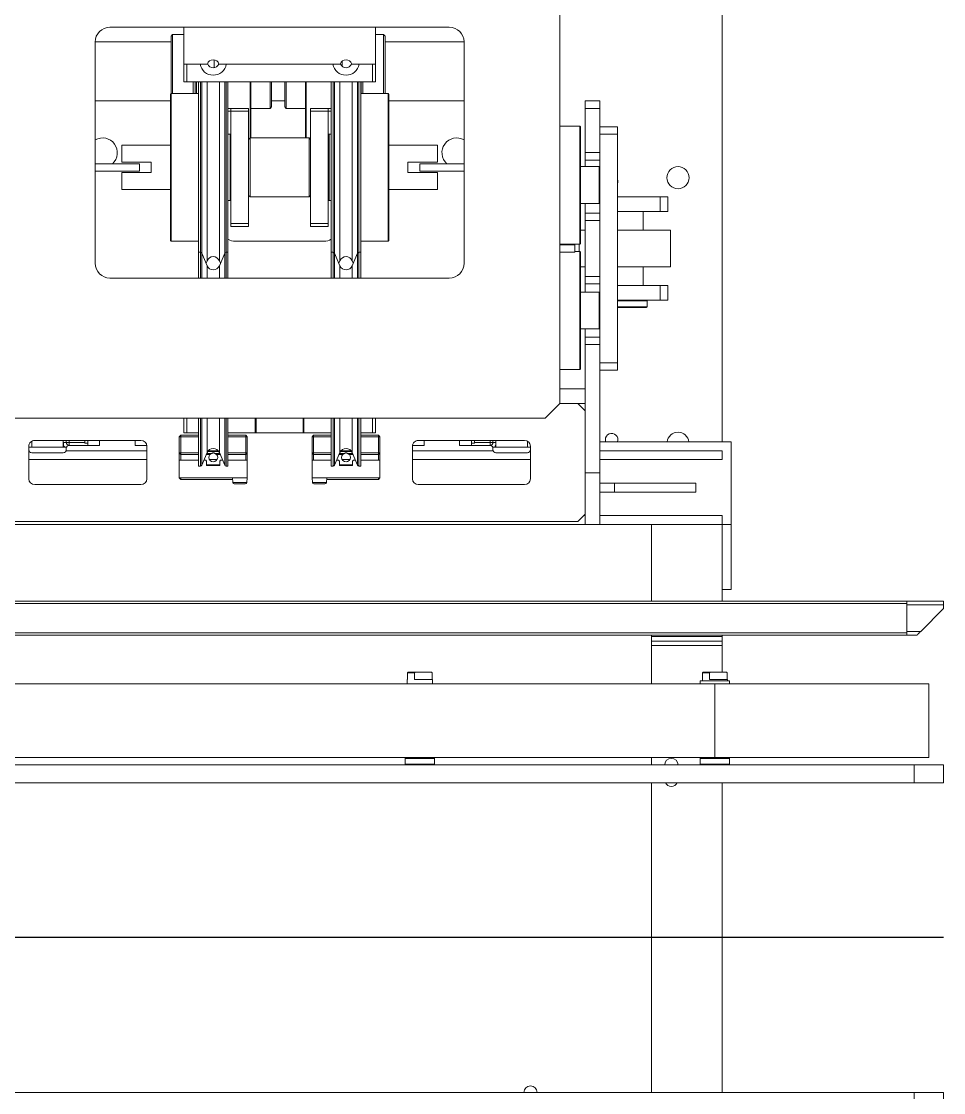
# Model space of a CAD drawing. Header units: millimetres. Extents: x -13874 to 5569, y -3136 to 4764.
# Drawn here: x 4775 to 5400, y 3355 to 4081 of the extents above; entities that cross this region are included whole.
import ezdxf

# ---------------------------------------------------------------- set-up
doc = ezdxf.new("R2010")
doc.units = ezdxf.units.MM

# ---------------------------------------------------------------- blocks, each defined once
blk = doc.blocks.new('tryhytr')
at = {"color": 7, "linetype": 'Continuous', "lineweight": 15}
for p, q in [((102902.68, 66962.51, -498.14), (102902.68, 66974.51, -498.14)), ((102922.68, 66974.51, -498.14), (102922.68, 66962.51, -498.14)), ((102922.68, 66962.51, -498.14), (102902.68, 66962.51, -498.14)), ((102922.68, 66962.51, -498.14), (103782.68, 66962.51, -498.14)), ((103052.68, 66962.51, -498.14), (103052.68, 66752.51, 194.08)), ((103100.68, 66962.51, -498.14), (103100.68, 66752.51, 194.08)), ((102902.68, 66740.51, 194.08), (102902.68, 66752.51, 194.08)), ((102902.68, 66752.51, 194.08), (102922.68, 66752.51, 194.08)), ((102922.68, 66752.51, 194.08), (102922.68, 66740.51, 194.08)), ((102922.68, 66752.51, 194.08), (103782.68, 66752.51, 194.08)), ((102922.68, 66740.51, 194.08), (102902.68, 66740.51, 194.08)), ((102912.68, 66735.51, 194.08), (102912.68, 66685.51, 194.08)), ((103157.68, 66735.51, 194.08), (102912.68, 66735.51, 194.08)), ((102922.68, 66740.51, 194.08), (103782.68, 66740.51, 194.08)), ((103048.18, 66740.51, 194.08), (103047.68, 66740.01, 194.08)), ((103047.68, 66740.01, 194.08), (103047.68, 66736.01, 194.08)), ((103051.75, 66740.01, 194.08), (103047.68, 66740.01, 194.08)), ((103047.68, 66736.01, 194.08), (103048.18, 66735.51, 194.08)), ((103047.68, 66736.01, 194.08), (103067.68, 66736.01, 194.08)), ((103067.68, 66740.01, 194.08), (103051.75, 66740.01, 194.08)), ((103057.68, 66685.51, 194.08), (103057.68, 66735.51, 194.08)), ((103757.68, 66735.51, 194.08), (103057.68, 66735.51, 194.08)), ((103067.68, 66740.01, 194.08), (103067.18, 66740.51, 194.08)), ((103067.18, 66735.51, 194.08), (103067.68, 66736.01, 194.08)), ((103067.68, 66736.01, 194.08), (103067.68, 66740.01, 194.08)), ((103100.68, 66740.51, 194.08), (103100.68, 66735.51, 194.08)), ((103248.18, 66740.51, 194.08), (103247.68, 66740.01, 194.08)), ((103247.68, 66740.01, 194.08), (103247.68, 66736.01, 194.08)), ((103251.75, 66740.01, 194.08), (103247.68, 66740.01, 194.08)), ((103247.68, 66736.01, 194.08), (103248.18, 66735.51, 194.08)), ((103247.68, 66736.01, 194.08), (103267.68, 66736.01, 194.08)), ((103267.68, 66740.01, 194.08), (103251.75, 66740.01, 194.08)), ((103267.68, 66740.01, 194.08), (103267.18, 66740.51, 194.08)), ((103267.18, 66735.51, 194.08), (103267.68, 66736.01, 194.08)), ((103267.68, 66736.01, 194.08), (103267.68, 66740.01, 194.08)), ((103157.68, 66685.51, 194.08), (102912.68, 66685.51, 194.08)), ((103047.68, 66685.51, 194.08), (103047.68, 66683.51, 194.08)), ((103757.68, 66685.51, 194.08), (103057.68, 66685.51, 194.08)), ((103067.68, 66683.51, 194.08), (103067.68, 66685.51, 194.08)), ((103100.68, 66685.51, 194.08), (103100.68, 66659.51, 194.08)), ((103249.18, 66685.41, 194.08), (103249.18, 66682.51, 194.08)), ((103249.18, 66685.41, 194.08), (103266.18, 66685.41, 194.08)), ((103249.58, 66685.51, 194.08), (103249.58, 66685.41, 194.08)), ((103265.78, 66685.41, 194.08), (103265.78, 66685.51, 194.08)), ((103266.18, 66682.51, 194.08), (103266.18, 66685.41, 194.08)), ((103047.68, 66683.51, 194.08), (103057.68, 66683.51, 194.08)), ((103049.18, 66683.51, 194.08), (103049.18, 66682.51, 194.08)), ((103049.18, 66682.51, 194.08), (103061.35, 66682.51, 194.08)), ((103049.27, 66678.01, 194.08), (103049.27, 66682.51, 194.08)), ((103049.27, 66678.01, 194.08), (103049.73, 66677.51, 194.08)), ((103060.89, 66677.51, 194.08), (103049.73, 66677.51, 194.08)), ((103052.68, 66677.51, 194.08), (103052.68, 66659.51, 194.08)), ((103057.68, 66683.51, 194.08), (103067.68, 66683.51, 194.08)), ((103065.63, 66677.51, 194.08), (103060.89, 66677.51, 194.08)), ((103061.35, 66682.51, 194.08), (103061.35, 66678.01, 194.08)), ((103061.35, 66678.01, 194.08), (103066.09, 66678.01, 194.08)), ((103066.09, 66678.01, 194.08), (103065.63, 66677.51, 194.08)), ((103066.09, 66682.51, 194.08), (103066.18, 66682.51, 194.08)), ((103066.09, 66678.01, 194.08), (103066.09, 66682.51, 194.08)), ((103066.18, 66682.51, 194.08), (103066.18, 66683.51, 194.08)), ((103249.18, 66682.51, 194.08), (103261.35, 66682.51, 194.08)), ((103249.27, 66678.01, 194.08), (103249.27, 66682.51, 194.08)), ((103249.27, 66678.01, 194.08), (103249.73, 66677.51, 194.08)), ((103260.89, 66677.51, 194.08), (103249.73, 66677.51, 194.08)), ((103265.63, 66677.51, 194.08), (103260.89, 66677.51, 194.08)), ((103261.35, 66682.51, 194.08), (103261.35, 66678.01, 194.08)), ((103261.35, 66678.01, 194.08), (103266.09, 66678.01, 194.08)), ((103266.09, 66678.01, 194.08), (103265.63, 66677.51, 194.08)), ((103266.09, 66682.51, 194.08), (103266.18, 66682.51, 194.08)), ((103266.09, 66678.01, 194.08), (103266.09, 66682.51, 194.08)), ((103100.68, 66659.51, 194.08), (103052.68, 66659.51, 194.08)), ((103052.68, 66659.51, 194.08), (103052.68, 66656.51, 194.08)), ((103100.68, 66656.51, 194.08), (103052.68, 66656.51, 194.08)), ((103052.68, 66656.51, 194.08), (103052.68, 66653.51, 194.08)), ((103100.68, 66659.51, 194.08), (103100.68, 66656.51, 194.08)), ((103100.68, 66656.51, 194.08), (103100.68, 66653.51, 194.08)), ((102918.18, 66650.01, 194.08), (102902.68, 66634.51, 194.08)), ((102927.68, 66650.01, 194.08), (102918.18, 66650.01, 194.08)), ((102927.68, 66652.51, 194.08), (102920.68, 66652.51, 194.08)), ((103777.68, 66652.51, 194.08), (102927.68, 66652.51, 194.08)), ((102927.68, 66652.51, 194.08), (102927.68, 66651.01, 194.08)), ((103777.68, 66651.01, 194.08), (102927.68, 66651.01, 194.08)), ((102927.68, 66651.01, 194.08), (102927.68, 66631.01, 194.08)), ((103100.68, 66653.51, 194.08), (103052.68, 66653.51, 194.08)), ((103052.68, 66653.51, 194.08), (103052.68, 66652.51, 194.08)), ((103100.68, 66653.51, 194.08), (103100.68, 66652.51, 194.08)), ((102902.68, 66634.51, 194.08), (102902.68, 66632.01, 194.08)), ((102902.68, 66632.01, 194.08), (102902.68, 66629.51, 194.08)), ((102927.68, 66632.01, 194.08), (102902.68, 66632.01, 194.08)), ((102927.68, 66629.51, 194.08), (102902.68, 66629.51, 194.08)), ((103777.68, 66631.01, 194.08), (102927.68, 66631.01, 194.08)), ((102927.68, 66631.01, 194.08), (102927.68, 66629.51, 194.08)), ((103777.68, 66629.51, 194.08), (102927.68, 66629.51, 194.08)), ((103052.68, 66629.51, 194.08), (103052.68, 66621.51, 194.08)), ((103100.68, 66629.51, 194.08), (103100.68, 66577.51, 194.08)), ((103046.68, 66621.51, 194.08), (103052.68, 66621.51, 194.08)), ((103046.68, 66577.51, 194.08), (103046.68, 66621.51, 194.08)), ((103052.68, 66577.51, 194.08), (103052.68, 66621.51, 194.08)), ((103046.68, 66577.51, 194.08), (103052.68, 66577.51, 194.08)), ((103046.68, 66521.51, 194.08), (103046.68, 66577.51, 194.08)), ((103052.68, 66571.51, 194.08), (103052.68, 66577.51, 194.08)), ((103052.68, 66577.51, 194.08), (103135.68, 66577.51, 194.08)), ((103135.68, 66577.51, 194.08), (103145.68, 66577.51, 194.08)), ((103135.68, 66542.51, 194.08), (103135.68, 66577.51, 194.08)), ((103145.68, 66577.51, 194.08), (103559.68, 66577.51, 194.08)), ((103145.68, 66577.51, 194.08), (103145.68, 66542.51, 194.08)), ((103150.68, 66575.51, 194.08), (103145.68, 66570.51, 194.08)), ((103554.68, 66575.51, 194.08), (103150.68, 66575.51, 194.08)), ((103070.68, 66555.51, 194.08), (103070.68, 66549.51, 194.08)), ((103070.68, 66555.51, 194.08), (103125.68, 66555.51, 194.08)), ((103125.68, 66555.51, 194.08), (103125.68, 66549.51, 194.08)), ((103125.68, 66555.51, 194.08), (103135.68, 66555.51, 194.08)), ((103070.68, 66549.51, 194.08), (103125.68, 66549.51, 194.08)), ((103125.68, 66549.51, 194.08), (103135.68, 66549.51, 194.08)), ((103258.68, 66550.51, 194.08), (103186.68, 66550.51, 194.08)), ((103284.68, 66546.01, 194.08), (103285.68, 66547.01, 194.08)), ((103285.68, 66546.01, 194.08), (103285.68, 66547.01, 194.08)), ((103285.68, 66547.01, 194.08), (103320.77, 66547.01, 194.08)), ((103320.94, 66549, 194.08), (103320.68, 66546.01, 194.08)), ((103321.94, 66549.91, 194.08), (103329.43, 66549.91, 194.08)), ((103330.68, 66546.01, 194.08), (103330.42, 66549, 194.08)), ((103374.94, 66549, 194.08), (103374.68, 66546.01, 194.08)), ((103375.94, 66549.91, 194.08), (103383.43, 66549.91, 194.08)), ((103384.68, 66546.01, 194.08), (103384.42, 66549, 194.08)), ((103384.6, 66547.01, 194.08), (103419.68, 66547.01, 194.08)), ((103419.68, 66547.01, 194.08), (103420.68, 66546.01, 194.08)), ((103419.68, 66547.01, 194.08), (103419.68, 66546.01, 194.08)), ((103518.68, 66550.51, 194.08), (103446.68, 66550.51, 194.08)), ((103145.68, 66542.51, 194.08), (103135.68, 66542.51, 194.08)), ((103135.68, 66542.51, 194.08), (103135.68, 66455.51, 194.08)), ((103145.68, 66455.51, 194.08), (103145.68, 66542.51, 194.08)), ((103182.68, 66546.51, 194.08), (103182.68, 66524.51, 194.08)), ((103262.68, 66524.51, 194.08), (103262.68, 66546.51, 194.08)), ((103284.68, 66546.01, 194.08), (103284.68, 66534.01, 194.08)), ((103284.68, 66546.01, 194.08), (103330.68, 66546.01, 194.08)), ((103330.68, 66546.01, 194.08), (103330.68, 66534.01, 194.08)), ((103374.68, 66546.01, 194.08), (103420.68, 66546.01, 194.08)), ((103374.68, 66546.01, 194.08), (103374.68, 66534.01, 194.08)), ((103420.68, 66546.01, 194.08), (103420.68, 66534.01, 194.08)), ((103442.68, 66546.51, 194.08), (103442.68, 66524.51, 194.08)), ((103522.68, 66524.51, 194.08), (103522.68, 66546.51, 194.08)), ((103052.68, 66527.51, 194.08), (103052.68, 66533.51, 194.08)), ((103284.68, 66534.01, 194.08), (103297.68, 66534.01, 194.08)), ((103284.68, 66529.01, 194.08), (103284.68, 66534.01, 194.08)), ((103285.68, 66534.01, 194.08), (103285.68, 66530.01, 194.08)), ((103298.95, 66538.01, 194.08), (103297.68, 66538.01, 194.08)), ((103297.68, 66505.51, 194.08), (103297.68, 66538.01, 194.08)), ((103303.54, 66528.75, 194.08), (103299.87, 66537.4, 194.08)), ((103301.31, 66534.01, 194.08), (103302.68, 66534.01, 194.08)), ((103302.68, 66534.01, 194.08), (103303.18, 66534.51, 194.08)), ((103303.18, 66537.51, 194.08), (103312.18, 66537.51, 194.08)), ((103303.18, 66537.51, 194.08), (103303.18, 66534.51, 194.08)), ((103312.18, 66537.01, 194.08), (103303.18, 66537.01, 194.08)), ((103315.5, 66537.4, 194.08), (103311.82, 66528.75, 194.08)), ((103312.18, 66537.51, 194.08), (103312.18, 66534.51, 194.08)), ((103312.18, 66534.51, 194.08), (103312.68, 66534.01, 194.08)), ((103312.68, 66534.01, 194.08), (103314.06, 66534.01, 194.08)), ((103317.68, 66538.01, 194.08), (103316.42, 66538.01, 194.08)), ((103317.68, 66505.51, 194.08), (103317.68, 66538.01, 194.08)), ((103317.68, 66534.01, 194.08), (103330.68, 66534.01, 194.08)), ((103329.68, 66530.01, 194.08), (103329.68, 66534.01, 194.08)), ((103330.68, 66534.01, 194.08), (103330.68, 66529.01, 194.08)), ((103374.68, 66534.01, 194.08), (103387.68, 66534.01, 194.08)), ((103374.68, 66529.01, 194.08), (103374.68, 66534.01, 194.08)), ((103375.68, 66534.01, 194.08), (103375.68, 66530.01, 194.08)), ((103388.95, 66538.01, 194.08), (103387.68, 66538.01, 194.08)), ((103387.68, 66538.01, 194.08), (103387.68, 66505.51, 194.08)), ((103393.54, 66528.75, 194.08), (103389.87, 66537.4, 194.08)), ((103391.31, 66534.01, 194.08), (103392.68, 66534.01, 194.08)), ((103392.68, 66534.01, 194.08), (103393.18, 66534.51, 194.08)), ((103393.18, 66537.51, 194.08), (103402.18, 66537.51, 194.08)), ((103393.18, 66537.51, 194.08), (103393.18, 66534.51, 194.08)), ((103402.18, 66537.01, 194.08), (103393.18, 66537.01, 194.08)), ((103405.5, 66537.4, 194.08), (103401.82, 66528.75, 194.08)), ((103402.18, 66537.51, 194.08), (103402.18, 66534.51, 194.08)), ((103402.18, 66534.51, 194.08), (103402.68, 66534.01, 194.08)), ((103402.68, 66534.01, 194.08), (103404.06, 66534.01, 194.08)), ((103407.68, 66538.01, 194.08), (103406.42, 66538.01, 194.08)), ((103407.68, 66538.01, 194.08), (103407.68, 66505.51, 194.08)), ((103407.68, 66534.01, 194.08), (103420.68, 66534.01, 194.08)), ((103419.68, 66530.01, 194.08), (103419.68, 66534.01, 194.08)), ((103420.68, 66534.01, 194.08), (103420.68, 66529.01, 194.08)), ((103135.68, 66527.51, 194.08), (103052.68, 66527.51, 194.08)), ((103182.68, 66525.01, 194.08), (103184.68, 66525.01, 194.08)), ((103184.68, 66528.91, 194.08), (103206.08, 66528.91, 194.08)), ((103184.68, 66525.01, 194.08), (103206.08, 66525.01, 194.08)), ((103206.08, 66521.91, 194.08), (103206.08, 66525.01, 194.08)), ((103206.08, 66525.01, 194.08), (103206.82, 66525.01, 194.08)), ((103207.99, 66527.51, 194.08), (103262.68, 66527.51, 194.08)), ((103208.08, 66525.94, 194.08), (103208.08, 66526.91, 194.08)), ((103284.68, 66529.01, 194.08), (103285.68, 66530.01, 194.08)), ((103285.68, 66529.01, 194.08), (103284.68, 66529.01, 194.08)), ((103284.68, 66518.01, 194.08), (103284.68, 66529.01, 194.08)), ((103285.68, 66529.01, 194.08), (103285.68, 66530.01, 194.08)), ((103285.68, 66530.01, 194.08), (103297.68, 66530.01, 194.08)), ((103285.68, 66529.01, 194.08), (103285.68, 66518.01, 194.08)), ((103297.68, 66529.01, 194.08), (103285.68, 66529.01, 194.08)), ((103303.01, 66530.01, 194.08), (103305.46, 66530.01, 194.08)), ((103306.51, 66529.51, 194.08), (103303.22, 66529.51, 194.08)), ((103303.94, 66528.01, 194.08), (103311.42, 66528.01, 194.08)), ((103311.04, 66527.51, 194.08), (103304.33, 66527.51, 194.08)), ((103305.46, 66530.01, 194.08), (103306.51, 66529.51, 194.08)), ((103308.85, 66529.51, 194.08), (103309.9, 66530.01, 194.08)), ((103312.15, 66529.51, 194.08), (103308.85, 66529.51, 194.08)), ((103309.9, 66530.01, 194.08), (103312.36, 66530.01, 194.08)), ((103317.68, 66530.01, 194.08), (103329.68, 66530.01, 194.08)), ((103329.68, 66529.01, 194.08), (103317.68, 66529.01, 194.08)), ((103329.68, 66530.01, 194.08), (103329.68, 66529.01, 194.08)), ((103329.68, 66530.01, 194.08), (103330.68, 66529.01, 194.08)), ((103329.68, 66518.01, 194.08), (103329.68, 66529.01, 194.08)), ((103329.68, 66529.01, 194.08), (103330.68, 66529.01, 194.08)), ((103330.68, 66529.01, 194.08), (103330.68, 66518.01, 194.08)), ((103374.68, 66529.01, 194.08), (103375.68, 66530.01, 194.08)), ((103374.68, 66518.01, 194.08), (103374.68, 66529.01, 194.08)), ((103375.68, 66529.01, 194.08), (103374.68, 66529.01, 194.08)), ((103375.68, 66529.01, 194.08), (103375.68, 66530.01, 194.08)), ((103375.68, 66530.01, 194.08), (103387.68, 66530.01, 194.08)), ((103387.68, 66529.01, 194.08), (103375.68, 66529.01, 194.08)), ((103375.68, 66529.01, 194.08), (103375.68, 66518.01, 194.08)), ((103393.01, 66530.01, 194.08), (103395.46, 66530.01, 194.08)), ((103396.51, 66529.51, 194.08), (103393.22, 66529.51, 194.08)), ((103393.94, 66528.01, 194.08), (103401.42, 66528.01, 194.08)), ((103401.04, 66527.51, 194.08), (103394.33, 66527.51, 194.08)), ((103395.46, 66530.01, 194.08), (103396.51, 66529.51, 194.08)), ((103398.85, 66529.51, 194.08), (103399.9, 66530.01, 194.08)), ((103402.15, 66529.51, 194.08), (103398.85, 66529.51, 194.08)), ((103399.9, 66530.01, 194.08), (103402.36, 66530.01, 194.08)), ((103407.68, 66530.01, 194.08), (103419.68, 66530.01, 194.08)), ((103419.68, 66529.01, 194.08), (103407.68, 66529.01, 194.08)), ((103419.68, 66530.01, 194.08), (103420.68, 66529.01, 194.08)), ((103419.68, 66530.01, 194.08), (103419.68, 66529.01, 194.08)), ((103419.68, 66518.01, 194.08), (103419.68, 66529.01, 194.08)), ((103419.68, 66529.01, 194.08), (103420.68, 66529.01, 194.08)), ((103420.68, 66529.01, 194.08), (103420.68, 66518.01, 194.08)), ((103442.68, 66527.51, 194.08), (103497.37, 66527.51, 194.08)), ((103497.28, 66526.91, 194.08), (103497.28, 66525.94, 194.08)), ((103498.55, 66525.01, 194.08), (103499.28, 66525.01, 194.08)), ((103520.68, 66528.91, 194.08), (103499.28, 66528.91, 194.08)), ((103499.28, 66525.01, 194.08), (103499.28, 66521.91, 194.08)), ((103520.68, 66525.01, 194.08), (103499.28, 66525.01, 194.08)), ((103520.68, 66525.01, 194.08), (103522.68, 66525.01, 194.08)), ((103135.68, 66521.51, 194.08), (103046.68, 66521.51, 194.08)), ((103052.68, 66521.51, 194.08), (103052.68, 66142.51, 194.08)), ((103186.68, 66520.51, 194.08), (103258.68, 66520.51, 194.08)), ((103208.08, 66521.91, 194.08), (103206.08, 66521.91, 194.08)), ((103208.08, 66520.51, 194.08), (103208.08, 66521.91, 194.08)), ((103210.08, 66521.91, 194.08), (103208.08, 66521.91, 194.08)), ((103210.08, 66521.91, 194.08), (103210.08, 66523.91, 194.08)), ((103210.08, 66523.91, 194.08), (103222.68, 66523.91, 194.08)), ((103220.68, 66521.91, 194.08), (103210.08, 66521.91, 194.08)), ((103220.68, 66522.51, 194.08), (103222.68, 66522.51, 194.08)), ((103220.68, 66520.51, 194.08), (103220.68, 66522.51, 194.08)), ((103230.68, 66524.01, 194.08), (103222.68, 66524.01, 194.08)), ((103222.68, 66524.01, 194.08), (103222.68, 66520.51, 194.08)), ((103230.68, 66524.01, 194.08), (103230.68, 66520.51, 194.08)), ((103262.65, 66524.01, 194.08), (103254.68, 66524.01, 194.08)), ((103254.68, 66520.51, 194.08), (103254.68, 66524.01, 194.08)), ((103285.68, 66517.01, 194.08), (103284.68, 66518.01, 194.08)), ((103285.68, 66518.01, 194.08), (103284.68, 66518.01, 194.08)), ((103285.68, 66518.01, 194.08), (103297.68, 66518.01, 194.08)), ((103285.68, 66517.01, 194.08), (103285.68, 66518.01, 194.08)), ((103317.68, 66518.01, 194.08), (103329.68, 66518.01, 194.08)), ((103330.68, 66518.01, 194.08), (103329.68, 66518.01, 194.08)), ((103329.68, 66518.01, 194.08), (103329.68, 66517.01, 194.08)), ((103330.68, 66518.01, 194.08), (103329.68, 66517.01, 194.08)), ((103375.68, 66517.01, 194.08), (103374.68, 66518.01, 194.08)), ((103375.68, 66518.01, 194.08), (103374.68, 66518.01, 194.08)), ((103375.68, 66517.01, 194.08), (103375.68, 66518.01, 194.08)), ((103375.68, 66518.01, 194.08), (103387.68, 66518.01, 194.08)), ((103407.68, 66518.01, 194.08), (103419.68, 66518.01, 194.08)), ((103419.68, 66518.01, 194.08), (103419.68, 66517.01, 194.08)), ((103420.68, 66518.01, 194.08), (103419.68, 66517.01, 194.08)), ((103420.68, 66518.01, 194.08), (103419.68, 66518.01, 194.08)), ((103450.68, 66524.01, 194.08), (103442.71, 66524.01, 194.08)), ((103446.68, 66520.51, 194.08), (103518.68, 66520.51, 194.08)), ((103450.68, 66524.01, 194.08), (103450.68, 66520.51, 194.08)), ((103482.68, 66524.01, 194.08), (103474.68, 66524.01, 194.08)), ((103474.68, 66520.51, 194.08), (103474.68, 66524.01, 194.08)), ((103482.68, 66520.51, 194.08), (103482.68, 66524.01, 194.08)), ((103482.68, 66523.91, 194.08), (103495.28, 66523.91, 194.08)), ((103482.68, 66522.51, 194.08), (103484.68, 66522.51, 194.08)), ((103484.68, 66522.51, 194.08), (103484.68, 66520.51, 194.08)), ((103495.28, 66521.91, 194.08), (103484.68, 66521.91, 194.08)), ((103495.28, 66523.91, 194.08), (103495.28, 66521.91, 194.08)), ((103495.28, 66521.91, 194.08), (103497.28, 66521.91, 194.08)), ((103497.28, 66521.91, 194.08), (103497.28, 66520.51, 194.08)), ((103497.28, 66521.91, 194.08), (103499.28, 66521.91, 194.08)), ((103297.68, 66517.01, 194.08), (103285.68, 66517.01, 194.08)), ((103287.68, 66505.51, 194.08), (103287.68, 66515.51, 194.08)), ((103287.68, 66515.51, 194.08), (103289.68, 66515.51, 194.08)), ((103289.68, 66515.51, 194.08), (103289.68, 66505.51, 194.08)), ((103289.68, 66515.51, 194.08), (103297.68, 66515.51, 194.08)), ((103329.68, 66517.01, 194.08), (103317.68, 66517.01, 194.08)), ((103336.18, 66515.51, 194.08), (103317.68, 66515.51, 194.08)), ((103317.68, 66515.51, 194.08), (103369.18, 66515.51, 194.08)), ((103336.68, 66515.01, 194.08), (103336.18, 66515.51, 194.08)), ((103336.18, 66505.51, 194.08), (103336.18, 66515.51, 194.08)), ((103336.68, 66515.01, 194.08), (103336.68, 66505.51, 194.08)), ((103369.18, 66515.51, 194.08), (103368.68, 66515.01, 194.08)), ((103368.68, 66505.51, 194.08), (103368.68, 66515.01, 194.08)), ((103387.68, 66515.51, 194.08), (103369.18, 66515.51, 194.08)), ((103369.18, 66515.51, 194.08), (103369.18, 66505.51, 194.08)), ((103387.68, 66517.01, 194.08), (103375.68, 66517.01, 194.08)), ((103419.68, 66517.01, 194.08), (103407.68, 66517.01, 194.08)), ((103407.68, 66515.51, 194.08), (103415.68, 66515.51, 194.08)), ((103415.68, 66505.51, 194.08), (103415.68, 66515.51, 194.08)), ((103415.68, 66515.51, 194.08), (103417.68, 66515.51, 194.08)), ((103417.68, 66515.51, 194.08), (103417.68, 66505.51, 194.08)), ((103172.68, 66505.51, 194.08), (103162.68, 66495.51, 194.08)), ((103532.68, 66505.51, 194.08), (103172.68, 66505.51, 194.08)), ((103145.68, 66500.51, 194.08), (103150.68, 66495.51, 194.08)), ((103145.68, 66495.51, 194.08), (103162.68, 66495.51, 194.08)), ((103145.68, 66485.51, 194.08), (103145.68, 66495.51, 194.08)), ((103162.68, 66495.51, 194.08), (103162.68, 66195.51, 194.08)), ((103145.68, 66485.51, 194.08), (103162.68, 66485.51, 194.08)), ((103123.68, 66473.01, 194.08), (103135.68, 66473.01, 194.08)), ((103123.68, 66468.01, 194.08), (103123.68, 66473.01, 194.08)), ((103135.68, 66468.01, 194.08), (103123.68, 66468.01, 194.08)), ((103123.68, 66468.01, 194.08), (103123.68, 66313.01, 194.08)), ((103135.68, 66468.01, 194.08), (103135.68, 66313.01, 194.08)), ((103149.18, 66472.51, 194.08), (103148.68, 66472.01, 194.08)), ((103148.68, 66393.01, 194.08), (103148.68, 66472.01, 194.08)), ((103162.68, 66472.51, 194.08), (103149.18, 66472.51, 194.08)), ((103149.18, 66472.51, 194.08), (103149.18, 66392.51, 194.08)), ((103135.68, 66455.51, 194.08), (103145.68, 66455.51, 194.08)), ((103145.68, 66455.51, 194.08), (103145.68, 66450.51, 194.08)), ((103145.68, 66450.51, 194.08), (103135.68, 66450.51, 194.08)), ((103136.18, 66445.01, 194.08), (103135.68, 66444.51, 194.08)), ((103148.68, 66445.01, 194.08), (103136.18, 66445.01, 194.08)), ((103136.18, 66445.01, 194.08), (103136.18, 66420.01, 194.08)), ((103145.68, 66445.01, 194.08), (103145.68, 66450.51, 194.08)), ((103104.18, 66430.51, 194.08), (103103.68, 66430.01, 194.08)), ((103104.18, 66430.51, 194.08), (103123.68, 66430.51, 194.08)), ((103089.68, 66415.51, 194.08), (103089.68, 66425.51, 194.08)), ((103089.68, 66425.51, 194.08), (103094.68, 66425.51, 194.08)), ((103094.68, 66425.51, 194.08), (103094.68, 66415.51, 194.08)), ((103123.68, 66425.51, 194.08), (103094.68, 66425.51, 194.08)), ((103103.68, 66430.01, 194.08), (103103.68, 66426.01, 194.08)), ((103123.68, 66430.01, 194.08), (103103.68, 66430.01, 194.08)), ((103103.68, 66426.01, 194.08), (103104.18, 66425.51, 194.08)), ((103103.68, 66426.01, 194.08), (103123.68, 66426.01, 194.08)), ((103135.68, 66420.51, 194.08), (103136.18, 66420.01, 194.08)), ((103136.18, 66420.01, 194.08), (103148.68, 66420.01, 194.08)), ((103145.68, 66414.51, 194.08), (103145.68, 66420.01, 194.08)), ((103094.68, 66415.51, 194.08), (103089.68, 66415.51, 194.08)), ((103123.68, 66415.51, 194.08), (103094.68, 66415.51, 194.08)), ((103106.18, 66415.51, 194.08), (103106.18, 66403.01, 194.08)), ((103135.68, 66414.51, 194.08), (103145.68, 66414.51, 194.08)), ((103135.68, 66409.51, 194.08), (103135.68, 66371.51, 194.08)), ((103145.68, 66409.51, 194.08), (103135.68, 66409.51, 194.08)), ((103145.68, 66414.51, 194.08), (103145.68, 66409.51, 194.08)), ((103145.68, 66371.51, 194.08), (103145.68, 66409.51, 194.08)), ((103467.68, 66410.51, 194.08), (103237.68, 66410.51, 194.08)), ((103297.68, 66393.01, 194.08), (103297.68, 66410.51, 194.08)), ((103317.68, 66393.01, 194.08), (103317.68, 66410.51, 194.08)), ((103387.68, 66410.51, 194.08), (103387.68, 66393.01, 194.08)), ((103407.68, 66410.51, 194.08), (103407.68, 66393.01, 194.08)), ((103087.68, 66403.01, 194.08), (103087.68, 66378.01, 194.08)), ((103123.68, 66403.01, 194.08), (103087.68, 66403.01, 194.08)), ((103148.68, 66403.01, 194.08), (103145.68, 66403.01, 194.08)), ((103299.87, 66393.62, 194.08), (103303.54, 66402.27, 194.08)), ((103311.82, 66402.27, 194.08), (103315.5, 66393.62, 194.08)), ((103389.87, 66393.62, 194.08), (103393.54, 66402.27, 194.08)), ((103401.82, 66402.27, 194.08), (103405.5, 66393.62, 194.08)), ((103227.68, 66400.51, 194.08), (103227.68, 66250.51, 194.08)), ((103303.54, 66398.75, 194.08), (103302.79, 66400.51, 194.08)), ((103312.57, 66400.51, 194.08), (103311.82, 66398.75, 194.08)), ((103393.54, 66398.75, 194.08), (103392.79, 66400.51, 194.08)), ((103402.57, 66400.51, 194.08), (103401.82, 66398.75, 194.08)), ((103477.68, 66250.51, 194.08), (103477.68, 66400.51, 194.08)), ((103148.68, 66393.01, 194.08), (103149.18, 66392.51, 194.08)), ((103149.18, 66387.51, 194.08), (103148.68, 66387.01, 194.08)), ((103148.68, 66308.01, 194.08), (103148.68, 66387.01, 194.08)), ((103149.18, 66392.51, 194.08), (103152.68, 66392.51, 194.08)), ((103162.68, 66387.51, 194.08), (103149.18, 66387.51, 194.08)), ((103149.18, 66387.51, 194.08), (103149.18, 66307.51, 194.08)), ((103149.68, 66387.51, 194.08), (103149.68, 66392.51, 194.08)), ((103152.68, 66388.01, 194.08), (103152.68, 66393.01, 194.08)), ((103152.68, 66393.01, 194.08), (103162.68, 66393.01, 194.08)), ((103162.68, 66388.01, 194.08), (103152.68, 66388.01, 194.08)), ((103297.68, 66393.01, 194.08), (103298.95, 66393.01, 194.08)), ((103297.68, 66393.01, 194.08), (103297.68, 66277.51, 194.08)), ((103316.42, 66393.01, 194.08), (103317.68, 66393.01, 194.08)), ((103317.68, 66393.01, 194.08), (103317.68, 66277.51, 194.08)), ((103387.68, 66393.01, 194.08), (103388.95, 66393.01, 194.08)), ((103387.68, 66295.43, 194.08), (103387.68, 66393.01, 194.08)), ((103406.42, 66393.01, 194.08), (103407.68, 66393.01, 194.08)), ((103407.68, 66295.43, 194.08), (103407.68, 66393.01, 194.08)), ((103279.18, 66385.51, 194.08), (103278.68, 66385.01, 194.08)), ((103278.68, 66308.14, 194.08), (103278.68, 66385.01, 194.08)), ((103297.68, 66385.51, 194.08), (103279.18, 66385.51, 194.08)), ((103279.18, 66385.51, 194.08), (103279.18, 66307.87, 194.08)), ((103322.68, 66385.51, 194.08), (103382.68, 66385.51, 194.08)), ((103426.18, 66385.51, 194.08), (103407.68, 66385.51, 194.08)), ((103426.68, 66385.01, 194.08), (103426.18, 66385.51, 194.08)), ((103426.18, 66285.51, 194.08), (103426.18, 66385.51, 194.08)), ((103426.68, 66385.01, 194.08), (103426.68, 66286.01, 194.08)), ((103123.68, 66378.01, 194.08), (103087.68, 66378.01, 194.08)), ((103106.18, 66378.01, 194.08), (103106.18, 66365.51, 194.08)), ((103148.68, 66378.01, 194.08), (103145.68, 66378.01, 194.08)), ((103319.68, 66375.51, 194.08), (103331.68, 66375.51, 194.08)), ((103319.68, 66373.51, 194.08), (103319.68, 66375.51, 194.08)), ((103331.68, 66373.51, 194.08), (103319.68, 66373.51, 194.08)), ((103319.68, 66297.51, 194.08), (103319.68, 66373.51, 194.08)), ((103331.68, 66375.51, 194.08), (103331.68, 66373.51, 194.08)), ((103331.68, 66297.51, 194.08), (103331.68, 66373.51, 194.08)), ((103373.68, 66373.51, 194.08), (103373.68, 66375.51, 194.08)), ((103373.68, 66375.51, 194.08), (103385.68, 66375.51, 194.08)), ((103385.68, 66373.51, 194.08), (103373.68, 66373.51, 194.08)), ((103373.68, 66373.51, 194.08), (103373.68, 66297.51, 194.08)), ((103385.68, 66375.51, 194.08), (103385.68, 66373.51, 194.08)), ((103385.68, 66373.51, 194.08), (103385.68, 66297.51, 194.08)), ((103089.68, 66355.51, 194.08), (103089.68, 66365.51, 194.08)), ((103089.68, 66365.51, 194.08), (103094.68, 66365.51, 194.08)), ((103094.68, 66365.51, 194.08), (103094.68, 66355.51, 194.08)), ((103123.68, 66365.51, 194.08), (103094.68, 66365.51, 194.08)), ((103135.68, 66371.51, 194.08), (103145.68, 66371.51, 194.08)), ((103145.68, 66366.51, 194.08), (103135.68, 66366.51, 194.08)), ((103145.68, 66371.51, 194.08), (103145.68, 66366.51, 194.08)), ((103145.68, 66360.01, 194.08), (103145.68, 66366.51, 194.08)), ((103136.18, 66360.01, 194.08), (103135.68, 66359.51, 194.08)), ((103148.68, 66360.01, 194.08), (103136.18, 66360.01, 194.08)), ((103136.18, 66360.01, 194.08), (103136.18, 66335.01, 194.08)), ((103319.18, 66358.01, 194.08), (103317.68, 66358.01, 194.08)), ((103319.68, 66357.51, 194.08), (103319.18, 66358.01, 194.08)), ((103319.18, 66313.01, 194.08), (103319.18, 66358.01, 194.08)), ((103386.18, 66358.01, 194.08), (103385.68, 66357.51, 194.08)), ((103387.68, 66358.01, 194.08), (103386.18, 66358.01, 194.08)), ((103386.18, 66358.01, 194.08), (103386.18, 66313.01, 194.08)), ((103094.68, 66355.51, 194.08), (103089.68, 66355.51, 194.08)), ((103123.68, 66355.51, 194.08), (103094.68, 66355.51, 194.08)), ((103332.68, 66355.51, 194.08), (103331.68, 66354.51, 194.08)), ((103372.68, 66355.51, 194.08), (103332.68, 66355.51, 194.08)), ((103332.68, 66355.51, 194.08), (103332.68, 66329.67, 194.08)), ((103373.68, 66354.51, 194.08), (103372.68, 66355.51, 194.08)), ((103372.68, 66329.67, 194.08), (103372.68, 66355.51, 194.08)), ((103278.68, 66350.51, 194.08), (103245.68, 66350.51, 194.08)), ((103245.68, 66339.01, 194.08), (103245.68, 66350.51, 194.08)), ((103459.68, 66350.51, 194.08), (103426.68, 66350.51, 194.08)), ((103459.68, 66339.01, 194.08), (103459.68, 66350.51, 194.08)), ((103227.68, 66338.01, 194.08), (103257.68, 66338.01, 194.08)), ((103245.68, 66339.01, 194.08), (103265.68, 66339.01, 194.08)), ((103257.68, 66338.01, 194.08), (103257.68, 66333.01, 194.08)), ((103265.68, 66339.01, 194.08), (103265.68, 66332.01, 194.08)), ((103439.68, 66339.01, 194.08), (103459.68, 66339.01, 194.08)), ((103439.68, 66332.01, 194.08), (103439.68, 66339.01, 194.08)), ((103447.68, 66333.01, 194.08), (103447.68, 66338.01, 194.08)), ((103447.68, 66338.01, 194.08), (103477.68, 66338.01, 194.08)), ((103135.68, 66335.51, 194.08), (103136.18, 66335.01, 194.08)), ((103135.68, 66330.51, 194.08), (103145.68, 66330.51, 194.08)), ((103136.18, 66335.01, 194.08), (103148.68, 66335.01, 194.08)), ((103145.68, 66330.51, 194.08), (103145.68, 66335.01, 194.08)), ((103145.68, 66330.51, 194.08), (103145.68, 66325.51, 194.08)), ((103257.68, 66333.01, 194.08), (103227.68, 66333.01, 194.08)), ((103245.68, 66320.51, 194.08), (103245.68, 66332.01, 194.08)), ((103265.68, 66332.01, 194.08), (103245.68, 66332.01, 194.08)), ((103332.68, 66329.67, 194.08), (103332.68, 66315.51, 194.08)), ((103372.68, 66315.51, 194.08), (103372.68, 66329.67, 194.08)), ((103459.68, 66332.01, 194.08), (103439.68, 66332.01, 194.08)), ((103477.68, 66333.01, 194.08), (103447.68, 66333.01, 194.08)), ((103459.68, 66320.51, 194.08), (103459.68, 66332.01, 194.08)), ((103135.68, 66325.51, 194.08), (103135.68, 66295.51, 194.08)), ((103145.68, 66325.51, 194.08), (103135.68, 66325.51, 194.08)), ((103145.68, 66295.51, 194.08), (103145.68, 66325.51, 194.08)), ((103245.68, 66320.51, 194.08), (103278.68, 66320.51, 194.08)), ((103331.68, 66316.51, 194.08), (103332.68, 66315.51, 194.08)), ((103332.68, 66315.51, 194.08), (103372.68, 66315.51, 194.08)), ((103334.68, 66277.51, 194.08), (103334.68, 66315.51, 194.08)), ((103335.18, 66315.51, 194.08), (103335.18, 66277.51, 194.08)), ((103372.18, 66277.51, 194.08), (103372.18, 66315.51, 194.08)), ((103372.68, 66315.51, 194.08), (103373.68, 66316.51, 194.08)), ((103372.68, 66315.51, 194.08), (103372.68, 66277.51, 194.08)), ((103426.68, 66320.51, 194.08), (103459.68, 66320.51, 194.08)), ((103123.68, 66313.01, 194.08), (103135.68, 66313.01, 194.08)), ((103123.68, 66308.01, 194.08), (103123.68, 66313.01, 194.08)), ((103135.68, 66308.01, 194.08), (103123.68, 66308.01, 194.08)), ((103148.68, 66308.01, 194.08), (103149.18, 66307.51, 194.08)), ((103149.18, 66307.51, 194.08), (103162.68, 66307.51, 194.08)), ((103278.68, 66286.01, 194.08), (103278.68, 66308.14, 194.08)), ((103279.18, 66307.87, 194.08), (103279.18, 66285.51, 194.08)), ((103317.68, 66313.01, 194.08), (103319.18, 66313.01, 194.08)), ((103319.18, 66313.01, 194.08), (103319.68, 66313.51, 194.08)), ((103385.68, 66313.51, 194.08), (103386.18, 66313.01, 194.08)), ((103386.18, 66313.01, 194.08), (103387.68, 66313.01, 194.08)), ((103135.68, 66295.51, 194.08), (103145.68, 66295.51, 194.08)), ((103135.68, 66290.51, 194.08), (103135.68, 66295.51, 194.08)), ((103145.68, 66295.51, 194.08), (103145.68, 66290.51, 194.08)), ((103317.68, 66297.51, 194.08), (103319.68, 66297.51, 194.08)), ((103319.68, 66295.51, 194.08), (103317.68, 66295.51, 194.08)), ((103319.68, 66297.51, 194.08), (103331.68, 66297.51, 194.08)), ((103319.68, 66295.51, 194.08), (103319.68, 66297.51, 194.08)), ((103331.68, 66295.51, 194.08), (103319.68, 66295.51, 194.08)), ((103331.68, 66297.51, 194.08), (103331.68, 66295.51, 194.08)), ((103348.18, 66295.51, 194.08), (103335.18, 66295.51, 194.08)), ((103349.18, 66294.51, 194.08), (103348.18, 66295.51, 194.08)), ((103348.18, 66277.51, 194.08), (103348.18, 66295.51, 194.08)), ((103349.18, 66294.51, 194.08), (103349.18, 66277.51, 194.08)), ((103359.18, 66295.51, 194.08), (103358.18, 66294.51, 194.08)), ((103358.18, 66277.51, 194.08), (103358.18, 66294.51, 194.08)), ((103372.18, 66295.51, 194.08), (103359.18, 66295.51, 194.08)), ((103359.18, 66295.51, 194.08), (103359.18, 66277.51, 194.08)), ((103373.68, 66295.51, 194.08), (103373.68, 66297.51, 194.08)), ((103373.68, 66297.51, 194.08), (103385.68, 66297.51, 194.08)), ((103385.68, 66295.51, 194.08), (103373.68, 66295.51, 194.08)), ((103385.68, 66297.51, 194.08), (103385.68, 66295.51, 194.08)), ((103385.68, 66297.51, 194.08), (103387.68, 66297.51, 194.08)), ((103387.68, 66295.51, 194.08), (103385.68, 66295.51, 194.08)), ((103387.68, 66277.51, 194.08), (103387.68, 66295.43, 194.08)), ((103407.68, 66277.51, 194.08), (103407.68, 66295.43, 194.08)), ((103145.68, 66290.51, 194.08), (103135.68, 66290.51, 194.08)), ((103278.68, 66290.51, 194.08), (103227.68, 66290.51, 194.08)), ((103278.68, 66286.01, 194.08), (103279.18, 66285.51, 194.08)), ((103279.18, 66285.51, 194.08), (103297.68, 66285.51, 194.08)), ((103281.18, 66246.51, 194.08), (103281.18, 66285.51, 194.08)), ((103282.18, 66285.51, 194.08), (103282.18, 66245.51, 194.08)), ((103296.18, 66277.51, 194.08), (103296.18, 66285.51, 194.08)), ((103358.18, 66290.51, 194.08), (103349.18, 66290.51, 194.08)), ((103407.68, 66285.51, 194.08), (103426.18, 66285.51, 194.08)), ((103411.18, 66285.51, 194.08), (103411.18, 66277.51, 194.08)), ((103425.18, 66245.51, 194.08), (103425.18, 66285.51, 194.08)), ((103426.18, 66285.51, 194.08), (103426.68, 66286.01, 194.08)), ((103426.18, 66285.51, 194.08), (103426.18, 66246.51, 194.08)), ((103477.68, 66290.51, 194.08), (103426.68, 66290.51, 194.08)), ((103287.68, 66265.51, 194.08), (103287.68, 66277.51, 194.08)), ((103287.68, 66277.51, 194.08), (103289.68, 66277.51, 194.08)), ((103289.68, 66277.51, 194.08), (103289.68, 66265.51, 194.08)), ((103415.68, 66277.51, 194.08), (103289.68, 66277.51, 194.08)), ((103415.68, 66265.51, 194.08), (103415.68, 66277.51, 194.08)), ((103415.68, 66277.51, 194.08), (103417.68, 66277.51, 194.08)), ((103417.68, 66277.51, 194.08), (103417.68, 66265.51, 194.08)), ((103287.68, 66265.51, 194.08), (103287.68, 66240.51, 194.08)), ((103287.68, 66265.51, 194.08), (103303.81, 66265.51, 194.08)), ((103298.81, 66265.51, 194.08), (103289.68, 66265.51, 194.08)), ((103303.97, 66265.51, 194.08), (103303.89, 66265.51, 194.08)), ((103311.56, 66265.51, 194.08), (103393.81, 66265.51, 194.08)), ((103388.81, 66265.51, 194.08), (103316.56, 66265.51, 194.08)), ((103393.97, 66265.51, 194.08), (103393.89, 66265.51, 194.08)), ((103401.56, 66265.51, 194.08), (103417.68, 66265.51, 194.08)), ((103415.68, 66265.51, 194.08), (103406.56, 66265.51, 194.08)), ((103417.68, 66265.51, 194.08), (103417.68, 66240.51, 194.08)), ((103227.68, 66250.51, 194.08), (103281.18, 66250.51, 194.08)), ((103426.18, 66250.51, 194.08), (103477.68, 66250.51, 194.08)), ((103281.18, 66246.51, 194.08), (103282.18, 66245.51, 194.08)), ((103282.18, 66245.51, 194.08), (103287.68, 66245.51, 194.08)), ((103417.68, 66245.51, 194.08), (103425.18, 66245.51, 194.08)), ((103425.18, 66245.51, 194.08), (103426.18, 66246.51, 194.08)), ((103237.68, 66240.51, 194.08), (103467.68, 66240.51, 194.08))]:
    blk.add_line(p, q, dxfattribs=at)
at = {"color": 1}
blk.add_line((102902.68, 66857.51, -152.03), (103802.68, 66857.51, -152.03), dxfattribs=at)
at = {"color": 8, "linetype": 'Continuous', "lineweight": 15}
for p, q in [((103052.68, 66571.51, 194.08), (103135.68, 66571.51, 194.08)), ((103145.68, 66571.51, 194.08), (103146.68, 66571.51, 194.08)), ((103330.42, 66549, 194.08), (103320.94, 66549, 194.08)), ((103384.42, 66549, 194.08), (103374.94, 66549, 194.08)), ((103052.68, 66533.51, 194.08), (103135.68, 66533.51, 194.08)), ((103182.68, 66533.51, 194.08), (103262.68, 66533.51, 194.08)), ((103298.95, 66505.51, 194.08), (103298.95, 66538.01, 194.08)), ((103299.87, 66505.51, 194.08), (103299.87, 66537.4, 194.08)), ((103305.06, 66533.51, 194.08), (103310.3, 66533.51, 194.08)), ((103315.5, 66505.51, 194.08), (103315.5, 66537.4, 194.08)), ((103316.42, 66505.51, 194.08), (103316.42, 66538.01, 194.08)), ((103388.95, 66538.01, 194.08), (103388.95, 66505.51, 194.08)), ((103389.87, 66537.4, 194.08), (103389.87, 66505.51, 194.08)), ((103395.06, 66533.51, 194.08), (103400.3, 66533.51, 194.08)), ((103405.5, 66537.4, 194.08), (103405.5, 66505.51, 194.08)), ((103406.42, 66538.01, 194.08), (103406.42, 66505.51, 194.08)), ((103442.68, 66533.51, 194.08), (103522.68, 66533.51, 194.08)), ((103184.68, 66525.01, 194.08), (103184.68, 66521.05, 194.08)), ((103303.54, 66505.51, 194.08), (103303.54, 66528.75, 194.08)), ((103311.82, 66505.51, 194.08), (103311.82, 66528.75, 194.08)), ((103393.54, 66528.75, 194.08), (103393.54, 66505.51, 194.08)), ((103401.82, 66528.75, 194.08), (103401.82, 66505.51, 194.08)), ((103520.68, 66521.05, 194.08), (103520.68, 66525.01, 194.08)), ((103206.08, 66520.51, 194.08), (103206.08, 66521.91, 194.08)), ((103210.08, 66521.91, 194.08), (103210.08, 66520.51, 194.08)), ((103495.28, 66520.51, 194.08), (103495.28, 66521.91, 194.08)), ((103499.28, 66521.91, 194.08), (103499.28, 66520.51, 194.08)), ((103298.95, 66393.01, 194.08), (103298.95, 66410.51, 194.08)), ((103299.87, 66393.62, 194.08), (103299.87, 66410.51, 194.08)), ((103303.54, 66402.27, 194.08), (103303.54, 66410.51, 194.08)), ((103311.82, 66402.27, 194.08), (103311.82, 66410.51, 194.08)), ((103315.5, 66393.62, 194.08), (103315.5, 66410.51, 194.08)), ((103316.42, 66393.01, 194.08), (103316.42, 66410.51, 194.08)), ((103388.95, 66410.51, 194.08), (103388.95, 66393.01, 194.08)), ((103389.87, 66410.51, 194.08), (103389.87, 66393.62, 194.08)), ((103393.54, 66410.51, 194.08), (103393.54, 66402.27, 194.08)), ((103401.82, 66410.51, 194.08), (103401.82, 66402.27, 194.08)), ((103405.5, 66410.51, 194.08), (103405.5, 66393.62, 194.08)), ((103406.42, 66410.51, 194.08), (103406.42, 66393.01, 194.08)), ((103303.54, 66398.75, 194.08), (103303.54, 66277.51, 194.08)), ((103311.82, 66398.75, 194.08), (103311.82, 66277.51, 194.08)), ((103393.54, 66300.54, 194.08), (103393.54, 66398.75, 194.08)), ((103401.82, 66300.54, 194.08), (103401.82, 66398.75, 194.08)), ((103298.95, 66393.01, 194.08), (103298.95, 66277.51, 194.08)), ((103299.87, 66393.62, 194.08), (103299.87, 66277.51, 194.08)), ((103315.5, 66393.62, 194.08), (103315.5, 66277.51, 194.08)), ((103316.42, 66393.01, 194.08), (103316.42, 66277.51, 194.08)), ((103388.95, 66295.43, 194.08), (103388.95, 66393.01, 194.08)), ((103389.87, 66295.76, 194.08), (103389.87, 66393.62, 194.08)), ((103405.5, 66295.76, 194.08), (103405.5, 66393.62, 194.08)), ((103406.42, 66295.43, 194.08), (103406.42, 66393.01, 194.08)), ((103393.54, 66277.51, 194.08), (103393.54, 66300.54, 194.08)), ((103401.82, 66277.51, 194.08), (103401.82, 66300.54, 194.08)), ((103388.95, 66277.51, 194.08), (103388.95, 66295.43, 194.08)), ((103389.87, 66277.51, 194.08), (103389.87, 66295.76, 194.08)), ((103405.5, 66277.51, 194.08), (103405.5, 66295.76, 194.08)), ((103406.42, 66277.51, 194.08), (103406.42, 66295.43, 194.08)), ((103297.45, 66277.51, 194.08), (103297.45, 66285.51, 194.08)), ((103409, 66285.51, 194.08), (103409, 66277.51, 194.08)), ((103409.92, 66285.51, 194.08), (103409.92, 66277.51, 194.08)), ((103310.32, 66263.51, 194.08), (103310.32, 66267.01, 194.08)), ((103397.04, 66267.96, 194.08), (103397.04, 66262.56, 194.08))]:
    blk.add_line(p, q, dxfattribs=at)
at = {"color": 7, "linetype": 'Continuous', "lineweight": 15, "elevation": 194.08, "flags": 128}
blk.add_lwpolyline([(103131.93, 66520.01), (103131.74, 66521.26), (103131.66, 66521.51)], dxfattribs=at)
at = {"color": 7, "linetype": 'Continuous', "lineweight": 15}
blk.add_circle((103082.68, 66342.51, 194.08), 7.5, dxfattribs=at)
for centre, radius, start, end in [((103182.68, 66962.51, -498.14), 4.5, 180, 0), ((103087.18, 66750.51, 194.08), 4.5, 26.3878, 153.6122), ((103087.18, 66740.51, 194.08), 4.5, 180, 0), ((103186.68, 66546.51, 194.08), 4, 90, 180), ((103258.68, 66546.51, 194.08), 4, 0, 90), ((103321.94, 66548.91, 194.08), 1, 90, 175), ((103329.43, 66548.91, 194.08), 1, 5, 90), ((103375.94, 66548.91, 194.08), 1, 90, 175), ((103383.43, 66548.91, 194.08), 1, 5, 90), ((103446.68, 66546.51, 194.08), 4, 90, 180), ((103518.68, 66546.51, 194.08), 4, 0, 90), ((103298.95, 66537.01, 194.08), 1, 23, 90), ((103307.68, 66532.01, 194.08), 3.02, 318.52232, 221.47768), ((103316.42, 66537.01, 194.08), 1, 90, 157), ((103388.95, 66537.01, 194.08), 1, 23, 90), ((103397.68, 66532.01, 194.08), 3.02, 318.52232, 221.47768), ((103406.42, 66537.01, 194.08), 1, 90, 157), ((103184.68, 66526.91, 194.08), 2, 90, 180), ((103206.08, 66526.91, 194.08), 2, 0, 90), ((103210.08, 66525.91, 194.08), 2, 180, 270), ((103307.68, 66530.51, 194.08), 4.5, 203, 337), ((103397.68, 66530.51, 194.08), 4.5, 203, 337), ((103495.28, 66525.91, 194.08), 2, 270, 0), ((103499.28, 66526.91, 194.08), 2, 90, 180), ((103520.68, 66526.91, 194.08), 2, 0, 90), ((103082.68, 66522.51, 194.08), 7.5, 187.66226, 352.33774), ((103127.68, 66520.01, 194.08), 4.25, 159.33268, 0), ((103186.68, 66524.51, 194.08), 4, 180, 270), ((103210.08, 66521.91, 194.08), 2, 90, 180), ((103258.68, 66524.51, 194.08), 4, 270, 0), ((103446.68, 66524.51, 194.08), 4, 180, 270), ((103495.28, 66521.91, 194.08), 2, 0, 90), ((103518.68, 66524.51, 194.08), 4, 270, 0), ((103237.68, 66400.51, 194.08), 10, 90, 180), ((103467.68, 66400.51, 194.08), 10, 0, 90), ((103307.68, 66400.51, 194.08), 4.5, 23, 157), ((103397.68, 66400.51, 194.08), 4.5, 23, 157), ((103307.68, 66400.51, 194.08), 4.5, 203, 337), ((103397.68, 66400.51, 194.08), 4.5, 203, 337), ((103298.95, 66394.01, 194.08), 1, 270, 337), ((103316.42, 66394.01, 194.08), 1, 203, 270), ((103388.95, 66394.01, 194.08), 1, 270, 337), ((103406.42, 66394.01, 194.08), 1, 203, 270), ((103322.68, 66375.51, 194.08), 10, 90, 120), ((103382.68, 66375.51, 194.08), 10, 60, 90), ((103127.68, 66345.01, 194.08), 4.25, 160.25008, 199.74992), ((103232.68, 66325.51, 194.08), 10, 240, 48.59038), ((103472.68, 66325.51, 194.08), 10, 131.40962, 300), ((103307.68, 66264.01, 194.08), 9, 9.59407, 170.40593), ((103397.68, 66264.01, 194.08), 9, 9.59407, 170.40593), ((103307.68, 66266.51, 194.08), 4, 194.47751, 345.52249), ((103307.68, 66264.01, 194.08), 4, 22.02431, 157.97569), ((103397.68, 66266.51, 194.08), 4, 194.47751, 345.52249), ((103397.68, 66264.01, 194.08), 4, 22.02431, 157.97569), ((103237.68, 66250.51, 194.08), 10, 180, 270), ((103467.68, 66250.51, 194.08), 10, 270, 0)]:
    blk.add_arc(centre, radius, start, end, dxfattribs=at)
for points, knots in [([(103060.89, 66677.51, 194.08), (103060.89, 66677.51, 194.08), (103061.05, 66677.68, 194.08), (103061.2, 66677.84, 194.08), (103061.35, 66678.01, 194.08)], [0, 0, 0, 0, 0.0101673, 1, 1, 1, 1]), ([(103260.89, 66677.51, 194.08), (103260.89, 66677.51, 194.08), (103261.05, 66677.68, 194.08), (103261.2, 66677.84, 194.08), (103261.35, 66678.01, 194.08)], [0, 0, 0, 0, 0.010161, 1, 1, 1, 1]), ([(102920.68, 66652.51, 194.08), (102920.66, 66652.49, 194.08), (102920.63, 66652.46, 194.08), (102920.4, 66652.23, 194.08), (102920.06, 66651.89, 194.08), (102919.67, 66651.5, 194.08), (102919.22, 66651.05, 194.08), (102918.75, 66650.58, 194.08), (102918.4, 66650.23, 194.08), (102918.18, 66650.01, 194.08)], [0, 0, 0, 0, 0.139753, 0.278864, 0.375906, 0.571271, 0.688331, 0.80533, 1, 1, 1, 1]), ([(103206.82, 66525.01, 194.08), (103206.71, 66524.81, 194.08), (103206.42, 66524.25, 194.08), (103206.15, 66523.19, 194.08), (103206.1, 66522.35, 194.08), (103206.08, 66521.91, 194.08)], [0, 0, 0, 0, 0.216638, 0.591675, 1, 1, 1, 1]), ([(103208.08, 66525.01, 194.08), (103207.98, 66525.01, 194.08), (103207.78, 66525.01, 194.08), (103207.3, 66525.01, 194.08), (103206.97, 66525.01, 194.08), (103206.82, 66525.01, 194.08)], [0, 0, 0, 0, 0.345323, 0.690225, 1, 1, 1, 1]), ([(103208.08, 66525.01, 194.08), (103208.08, 66525.3, 194.08), (103208.08, 66525.6, 194.08), (103208.08, 66525.91, 194.08), (103208.08, 66525.91, 194.08)], [0, 0, 0, 0, 0.993083, 1, 1, 1, 1]), ([(103209.94, 66523.91, 194.08), (103209.93, 66523.92, 194.08), (103209.8, 66523.92, 194.08), (103209.41, 66524, 194.08), (103208.88, 66524.26, 194.08), (103208.41, 66524.76, 194.08), (103208.12, 66525.32, 194.08), (103208.11, 66525.73, 194.08), (103208.11, 66525.91, 194.08)], [0, 0, 0, 0, 0.009228, 0.135679, 0.390841, 0.591002, 0.819418, 1, 1, 1, 1]), ([(103306.51, 66529.51, 194.08), (103306.54, 66529.48, 194.08), (103306.72, 66529.32, 194.08), (103307.05, 66529.1, 194.08), (103307.56, 66528.97, 194.08), (103308.05, 66529.01, 194.08), (103308.49, 66529.2, 194.08), (103308.73, 66529.4, 194.08), (103308.85, 66529.51, 194.08)], [0, 0, 0, 0, 0.0532801, 0.2698041, 0.4539987, 0.6387367, 0.8141266, 1, 1, 1, 1]), ([(103396.51, 66529.51, 194.08), (103396.54, 66529.48, 194.08), (103396.72, 66529.32, 194.08), (103397.05, 66529.1, 194.08), (103397.56, 66528.97, 194.08), (103398.05, 66529.01, 194.08), (103398.49, 66529.2, 194.08), (103398.73, 66529.4, 194.08), (103398.85, 66529.51, 194.08)], [0, 0, 0, 0, 0.0532801, 0.2698041, 0.4539987, 0.6387367, 0.8141266, 1, 1, 1, 1]), ([(103497.28, 66525.91, 194.08), (103497.28, 66525.91, 194.08), (103497.28, 66525.6, 194.08), (103497.28, 66525.3, 194.08), (103497.28, 66525.01, 194.08)], [0, 0, 0, 0, 0.006917, 1, 1, 1, 1]), ([(103498.55, 66525.01, 194.08), (103498.22, 66525.01, 194.08), (103497.7, 66525.01, 194.08), (103497.4, 66525.01, 194.08), (103497.28, 66525.01, 194.08)], [0, 0, 0, 0, 0.625902, 1, 1, 1, 1]), ([(103499.28, 66521.91, 194.08), (103499.26, 66522.32, 194.08), (103499.23, 66523.09, 194.08), (103498.98, 66524.11, 194.08), (103498.72, 66524.73, 194.08), (103498.56, 66524.99, 194.08), (103498.55, 66525.01, 194.08)], [0, 0, 0, 0, 0.384812, 0.712334, 0.973179, 1, 1, 1, 1])]:
    blk.add_open_spline(points, degree=3, knots=knots, dxfattribs=at)

msp = doc.modelspace()

# ---------------------------------------------------------------- block references
at = {"color": 0, "rotation": 180}
msp.add_blockref('tryhytr', (108302.8, 70317.29, 516.55), dxfattribs=at)

doc.saveas('drawing.dxf')
